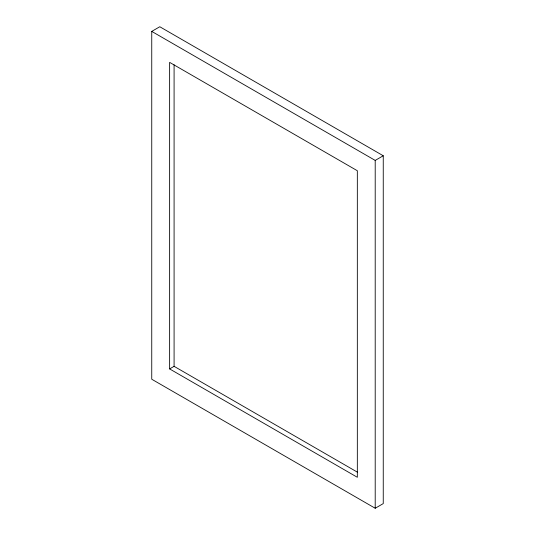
<?xml version="1.0" encoding="UTF-8"?>
<svg xmlns="http://www.w3.org/2000/svg" width="535" height="535" viewBox="0 0 535 535"><rect width="100%" height="100%" fill="white"/><g stroke="black" fill="none" stroke-linecap="round" stroke-linejoin="round"><path stroke-width="0.8" d="M151.746 31.398L159.791 26.75L383.254 155.765L383.254 503.602L375.209 508.25L151.746 379.235L151.746 31.398L375.209 160.413L383.254 155.765M169.622 368.909L357.333 477.287L357.333 170.732L169.622 62.361L169.622 368.909L174.089 366.328L357.474 472.204M375.209 160.413L375.209 508.25M174.089 64.788L174.089 366.328"/></g></svg>
